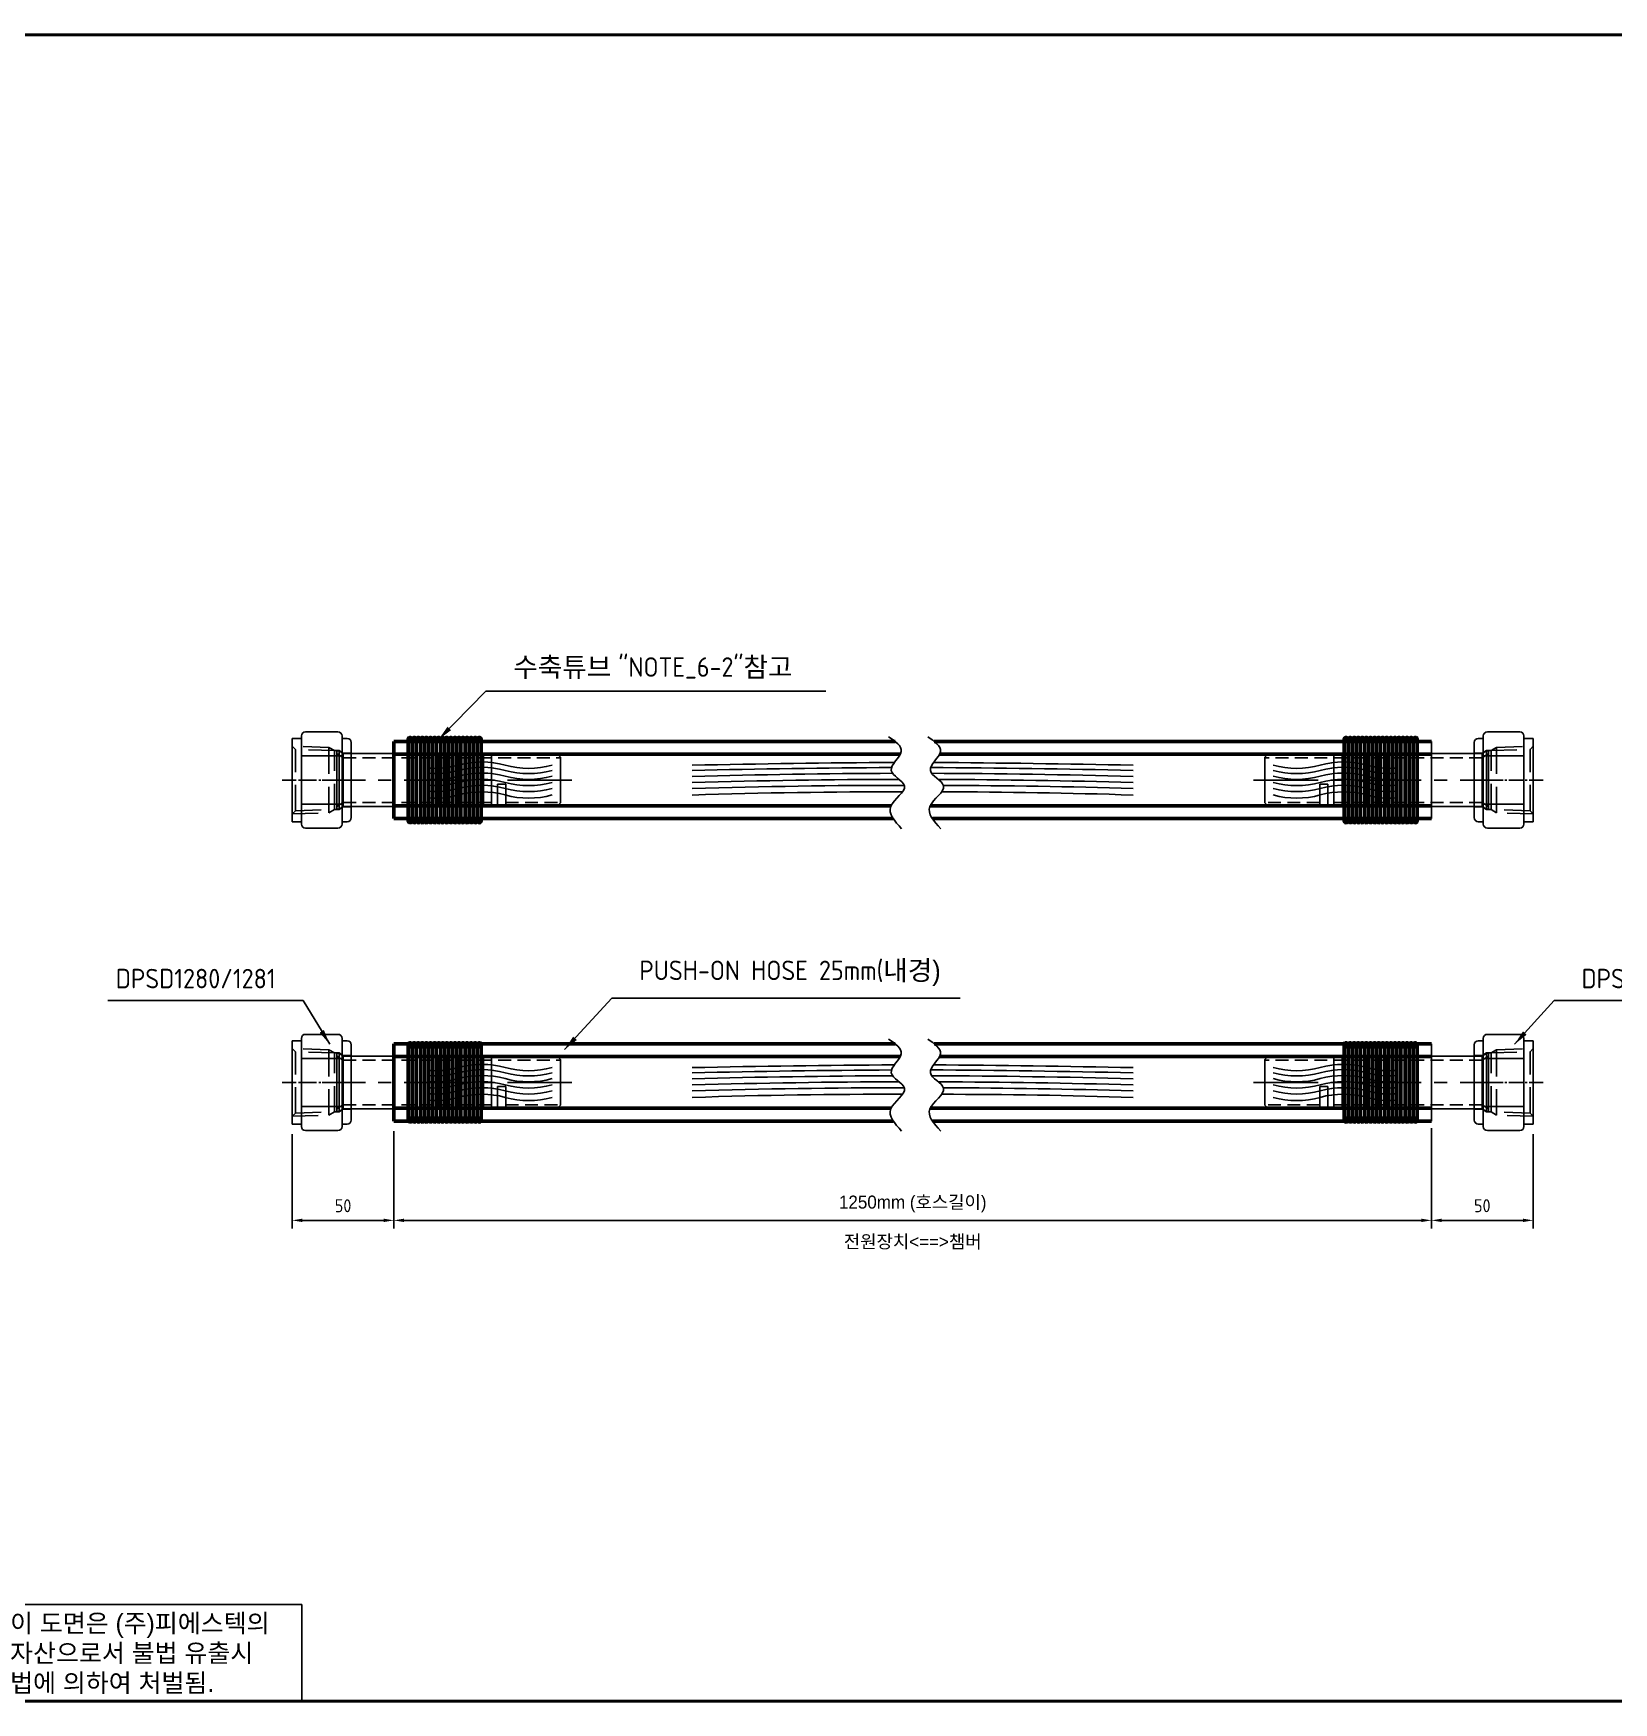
# Model space of a CAD drawing. Header units: millimetres. Extents: x 6089 to 10633, y -545 to 822.
# Drawn here: x 7417 to 8194, y -11 to 811 of the extents above; entities that cross this region are included whole.
import ezdxf
from ezdxf.enums import TextEntityAlignment as Align

# ---------------------------------------------------------------- set-up
doc = ezdxf.new("R2010")
doc.units = ezdxf.units.MM
for name, pattern in [('CENTER', [50.8, 31.75, -6.35, 6.35, -6.35]), ('CENTER1', [10, 7, -1, 1, -1]), ('HIDDEN', [9.525, 6.35, -3.175]), ('HIDDENX2', [19.05, 12.7, -6.35])]:
    doc.linetypes.add(name, pattern=pattern)
doc.layers.add('AM_0', color=7, linetype='Continuous', lineweight=50)
doc.layers.add('FORMAT-1', color=7, linetype='Continuous')
doc.styles.add('h1', font='')
doc.styles.add('HAN', font='')
doc.styles.get("Standard").update_dxf_attribs({"font": 'ISOCP.SHX', "bigfont": 'WHGTXT.SHX'})
doc.styles.get('h1').set_extended_font_data('New Gulim')
doc.styles.get('HAN').set_extended_font_data('GulimChe')
doc.dimstyles.new('PS-2', dxfattribs={"dimscale": 2, "dimtxt": 3.2, "dimasz": 2.5, "dimexe": 2, "dimexo": 2.5, "dimgap": 2, "dimtad": 1, "dimtoh": 1, "dimrnd": 0.05, "dimzin": 12, "dimdsep": 46, "dimtxsty": 'Standard', "dimcen": 0, "dimclrt": 2, "dimazin": 3, "dimtfac": 1, "dimtofl": 0, "dimtmove": 0, "dimatfit": 3, "dimfxl": 0, "dimtolj": 1, "dimtzin": 0, "dimarcsym": 0})
doc.dimstyles.new('PS-3', dxfattribs={"dimscale": 3, "dimtxt": 3.2, "dimasz": 2.5, "dimexe": 2, "dimexo": 2.5, "dimgap": 2, "dimtad": 1, "dimtoh": 1, "dimrnd": 0.05, "dimzin": 12, "dimdsep": 46, "dimtxsty": 'Standard', "dimcen": 0, "dimclrt": 2, "dimazin": 3, "dimtfac": 1, "dimtofl": 0, "dimtmove": 0, "dimatfit": 3, "dimfxl": 0, "dimtolj": 1, "dimtzin": 0, "dimarcsym": 0})

# ---------------------------------------------------------------- blocks, each defined once
blk = doc.blocks.new('*D477')
at = {"color": 0, "lineweight": -2}
for p, q in [((7544.25, 268.94), (7544.25, 222.57)), ((7594.27, 270.44), (7594.27, 222.57)), ((7549.25, 226.57), (7589.27, 226.57))]:
    blk.add_line(p, q, dxfattribs=at)
at = {"color": 0}
for points in [[(7549.25, 227.4), (7549.25, 225.74), (7544.25, 226.57)], [(7589.27, 227.4), (7589.27, 225.74), (7594.27, 226.57)]]:
    blk.add_solid(points, dxfattribs=at)
at = {"layer": 'DEFPOINTS', "color": 0}
for p in [(7544.25, 273.94, 0.15), (7594.27, 275.44, 0.15), (7594.27, 226.57)]:
    blk.add_point(p, dxfattribs=at)
at = {"color": 2, "insert": (7569.26, 233.77), "char_height": 6.4, "attachment_point": 5}
blk.add_mtext('\\A1;50', dxfattribs=at)
blk = doc.blocks.new('*D478')
at = {"color": 0, "lineweight": -2}
for p, q in [((8104.71, 271.94), (8104.71, 222.57)), ((7594.27, 270.44), (7594.27, 222.57)), ((7599.27, 226.57), (8099.71, 226.57))]:
    blk.add_line(p, q, dxfattribs=at)
at = {"color": 0}
for points in [[(7599.27, 227.4), (7599.27, 225.74), (7594.27, 226.57)], [(8099.71, 227.4), (8099.71, 225.74), (8104.71, 226.57)]]:
    blk.add_solid(points, dxfattribs=at)
at = {"layer": 'DEFPOINTS', "color": 0}
for p in [(7594.27, 275.44, 0.15), (8104.71, 276.94, 0.15), (8104.71, 226.57)]:
    blk.add_point(p, dxfattribs=at)
at = {"color": 2, "insert": (7849.49, 234.6), "char_height": 6.4, "attachment_point": 5}
blk.add_mtext('\\A1;{\\fGulim|b0|i0|c0|p50;1250mm \\fGulim|b0|i0|c129|p50;(호스길이)}', dxfattribs=at)
blk = doc.blocks.new('*D479')
at = {"color": 0, "lineweight": -2}
for p, q in [((8104.71, 271.94), (8104.71, 222.57)), ((8154.72, 268.94), (8154.72, 222.57)), ((8109.71, 226.57), (8149.72, 226.57))]:
    blk.add_line(p, q, dxfattribs=at)
at = {"color": 0}
for points in [[(8109.71, 227.4), (8109.71, 225.74), (8104.71, 226.57)], [(8149.72, 227.4), (8149.72, 225.74), (8154.72, 226.57)]]:
    blk.add_solid(points, dxfattribs=at)
at = {"layer": 'DEFPOINTS', "color": 0}
for p in [(8104.71, 276.94, 0.15), (8154.72, 273.94, 0.15), (8154.72, 226.57)]:
    blk.add_point(p, dxfattribs=at)
at = {"color": 2, "insert": (8129.71, 233.77), "char_height": 6.4, "attachment_point": 5}
blk.add_mtext('\\A1;50', dxfattribs=at)
blk = doc.blocks.new('t2')
for p, q in [((0, 23.82), (73.88, 23.82)), ((0, 23.82), (0, 0)), ((73.88, 23.82), (73.88, 0)), ((0, 0), (73.88, 0))]:
    blk.add_line(p, q)
at = {"color": 1, "style": 'h1'}
for s, p in [('이 도면은 (주)피에스텍의', (2.1, 16.94)), ('자산으로서 불법 유출시', (2.1, 9.61)), ('법에 의하여 처벌됨.', (2.1, 2.28))]:
    blk.add_text(s, height=4.5, dxfattribs=at).set_placement(p)
blk = doc.blocks.new('format-2')
at = {"layer": 'FORMAT-1', "color": 7, "const_width": 0.7}
blk.add_lwpolyline([(18, 6), (18, 416), (603, 416), (603, 6)], close=True, dxfattribs=at)
blk.add_blockref('t2', (18, 6))
at = {"style": 'HAN'}
for tag, height, p in [('MODEL-NAME', 3, (574.6, 32.53)), ('PART-NAME', 3, (574.6, 27.29)), ('SCALE', 2.7, (509.31, 27.29)), ('DRA-BY', 3, (449.22, 20.44)), ('CH-BY', 3, (465.71, 20.44)), ('APP-BY', 3, (482.2, 20.44)), ('PART-NO', 3, (574.6, 22.01)), ('DRA-DATE', 2.5, (449.22, 8.48)), ('CH-DATE', 2.5, (465.71, 8.48)), ('APP-DATE', 2.5, (482.2, 8.48)), ('관련업체명', 3, (524.09, 10.29))]:
    blk.add_attdef(tag, text='', height=height, dxfattribs=at).set_placement(p, align=Align.MIDDLE_CENTER)
blk = doc.blocks.new('A$C2CBF475D')
at = {"color": 6}
for p, q in [((-111, 11.25), (-110, 12.25)), ((-111, -11.25), (-111, 11.25)), ((-77, 12.25), (-110, 12.25)), ((-77, 12.25), (-73, 13)), ((-77, 12.25), (-77, -12.25)), ((-73, 13), (-73, -13)), ((-72, 13), (-73, 13)), ((-72, 13), (-72, -13)), ((-66, 12.25), (-72, 12.25)), ((-66, 12.25), (-62, 13)), ((-66, 12.25), (-66, -12.25)), ((-62, 13), (-62, -13)), ((-61, 13), (-62, 13)), ((-61, 13), (-61, -13)), ((-55, 12.25), (-61, 12.25)), ((-55, 12.25), (-51, 13)), ((-55, 12.25), (-55, -12.25)), ((-51, 13), (-51, -13)), ((-50, 13), (-51, 13)), ((-50, 13), (-50, -13)), ((-44, 12.25), (-50, 12.25)), ((-44, 12.25), (-40, 13)), ((-44, -12.25), (-44, 12.25)), ((-40, -13), (-40, 13)), ((-4.08, 13), (-40, 13)), ((-4.08, 12.99), (-2, 14.34)), ((-4.08, -13), (-4.08, 13)), ((-2, 14.34), (-2, -14.34)), ((-2, 14.34), (-1, 14.34)), ((-1, 14.34), (-1, -14.34)), ((-84, -2), (-80, -2)), ((-84, -12.25), (-84, -2)), ((-80, -12.25), (-80, -2)), ((-110, -12.25), (-111, -11.25)), ((-84, -12.25), (-110, -12.25)), ((-80, -12.25), (-77, -12.25)), ((-77, -12.25), (-73, -13)), ((-72, -13), (-73, -13)), ((-66, -12.25), (-72, -12.25)), ((-66, -12.25), (-62, -13)), ((-61, -13), (-62, -13)), ((-55, -12.25), (-61, -12.25)), ((-55, -12.25), (-51, -13)), ((-50, -13), (-51, -13)), ((-44, -12.25), (-50, -12.25)), ((-44, -12.25), (-40, -13)), ((-4.08, -13), (-40, -13)), ((-4.08, -12.99), (-2, -14.34)), ((-2, -14.34), (-1, -14.34))]:
    blk.add_line(p, q, dxfattribs=at)
at = {"color": 2, "linetype": 'HIDDEN'}
for p, q in [((-4.08, 11), (-111, 11)), ((-4.08, 11), (-1, 13)), ((-84, -11), (-111, -11)), ((-4.08, -11), (-77, -11)), ((-4.08, -11), (-1, -13))]:
    blk.add_line(p, q, dxfattribs=at)
at = {"color": 1, "linetype": 'CENTER'}
blk.add_line((-116.57, 0), (6.31, 0), dxfattribs=at)
blk = doc.blocks.new('A$C6E637650')
at = {"color": 230}
for p, q in [((-29, -18.5), (-29, 18.5)), ((-27, 20.5), (-24.5, 20.5)), ((-24.5, -21.67), (-24.5, 21.67)), ((-6.5, 23.67), (-22.5, 23.67)), ((-4.5, -21.67), (-4.5, 21.67)), ((0, 20.5), (-4.5, 20.5)), ((0, -20.5), (0, 20.5)), ((-24.5, 11.84), (-4.5, 11.84)), ((-24.5, -11.84), (-4.5, -11.84)), ((-27, -20.5), (-24.5, -20.5)), ((-6.5, -23.67), (-22.5, -23.67)), ((0, -20.5), (-4.5, -20.5))]:
    blk.add_line(p, q, dxfattribs=at)
at = {"color": 2, "linetype": 'HIDDENX2'}
for p, q in [((-25, 13.21), (-29, 13.21)), ((-25, 13.21), (-23.02, 14.5)), ((-25, 13.21), (-25, -13.21)), ((-20.71, 14.5), (-23.02, 14.5)), ((-18, -16.06), (-18, 16.06)), ((-25, -13.21), (-29, -13.21)), ((-25, -13.21), (-23.02, -14.5)), ((-20.71, -14.5), (-23.02, -14.5))]:
    blk.add_line(p, q, dxfattribs=at)
at = {"color": 1, "linetype": 'CENTER1'}
blk.add_line((5, 0), (-34, 0), dxfattribs=at)
at = {"color": 2, "linetype": 'HIDDENX2'}
for points in [[(-20.71, 14.5), (-18, 16.06), (0, 16.62)], [(0, -16.62), (-1.53, -15.1), (-1.53, 15.1), (0, 16.62)], [(-1.53, -15.1), (-20.71, -14.5), (-20.71, 14.5), (-1.53, 15.1)], [(0, -16.62), (-18, -16.06), (-20.71, -14.5)]]:
    blk.add_lwpolyline(points, dxfattribs=at)
at = {"color": 230}
for centre, start, end in [((-27, 18.5), 90, 180), ((-22.5, 21.67), 90, 180), ((-6.5, 21.67), 360, 90), ((-27, -18.5), 180, 270), ((-22.5, -21.67), 180, 270), ((-6.5, -21.67), 270, 0)]:
    blk.add_arc(centre, 2, start, end, dxfattribs=at)

msp = doc.modelspace()

# ---------------------------------------------------------------- linework, layer by layer
at = {"color": 251}
for p, q in [((8104.707, 424.245, 0), (8104.707, 462.245, 0)), ((8104.707, 275.439, 0), (8104.707, 313.439, 0))]:
    msp.add_line(p, q, dxfattribs=at)
for centre, radius, start, end in [((7637.529, 408.956), 43.171, 74.52415, 105.47585), ((7888.88, -6546.218), 6998.302, 90.3961213, 91.2102931), ((7810.094, -6546.218), 6998.302, 88.7897069, 89.5935383), ((8061.446, 408.956), 43.171, 74.52415, 105.47585), ((7614.49, 492.168), 43.171, 265.053575, 285.47585), ((7614.49, 489.595), 43.171, 265.053575, 285.47585), ((7614.49, 486.709), 43.171, 265.053575, 285.47585), ((7637.529, 406.382), 43.171, 74.52415, 105.47585), ((7637.529, 403.496), 43.171, 74.52415, 105.47585), ((7637.529, 400.454), 43.171, 74.52415, 105.47585), ((7660.568, 492.168), 43.171, 254.52415, 285.47585), ((7660.568, 489.595), 43.171, 254.52415, 285.47585), ((7660.568, 486.709), 43.171, 254.52415, 285.47585), ((7875.174, -5306.563), 5756.075, 90.3594806, 91.3350718), ((7862.691, -4284.331), 4730.958, 90.27969, 91.473193), ((7851.953, -3486.57), 3930.156, 90.133134, 91.616836), ((7823.8, -5306.563), 5756.075, 88.6649282, 89.6564539), ((7836.283, -4284.331), 4730.958, 88.526807, 89.726757), ((7847.022, -3486.57), 3930.156, 88.383164, 89.780735), ((8038.407, 492.168), 43.171, 254.52415, 285.47585), ((8038.407, 489.595), 43.171, 254.52415, 285.47585), ((8038.407, 486.709), 43.171, 254.52415, 285.47585), ((8061.446, 406.382), 43.171, 74.52415, 105.47585), ((8061.446, 403.496), 43.171, 74.52415, 105.47585), ((8061.446, 400.454), 43.171, 74.52415, 105.47585), ((8084.485, 492.168), 43.171, 254.52415, 274.946425), ((8084.485, 489.595), 43.171, 254.52415, 274.946425), ((8084.485, 486.709), 43.171, 254.52415, 274.946425), ((7614.49, 483.667), 43.171, 265.053575, 285.47585), ((7614.49, 480.703), 43.171, 265.053575, 285.47585), ((7614.49, 477.493, 1100.899), 43.171, 265.053575, 285.47585), ((7637.529, 397.491), 43.171, 74.52415, 105.47585), ((7637.529, 394.281), 43.171, 74.52415, 105.47585), ((7660.568, 483.667), 43.171, 254.52415, 285.47585), ((7660.568, 480.703), 43.171, 254.52415, 285.47585), ((7660.568, 477.493), 43.171, 254.52415, 285.47585), ((7843.268, -2896.686), 3337.309, 89.96388, 91.754978), ((7835.363, -2402.784), 2840.197, 89.81609, 91.902693), ((7863.612, -2402.784), 2840.197, 88.097307, 89.997422), ((7855.706, -2896.686), 3337.309, 88.245022, 89.846866), ((8038.407, 483.667), 43.171, 254.52415, 285.47585), ((8038.407, 480.703), 43.171, 254.52415, 285.47585), ((8038.407, 477.493), 43.171, 254.52415, 285.47585), ((8061.446, 397.491), 43.171, 74.52415, 105.47585), ((8061.446, 394.281), 43.171, 74.52415, 105.47585), ((8084.485, 483.667), 43.171, 254.52415, 274.946425), ((8084.485, 480.703), 43.171, 254.52415, 274.946425), ((8084.485, 477.493), 43.171, 254.52415, 274.946425), ((7614.49, 343.363), 43.171, 265.053575, 285.47585), ((7614.49, 340.789), 43.171, 265.053575, 285.47585), ((7614.49, 337.903), 43.171, 265.053575, 285.47585), ((7637.529, 260.151), 43.171, 74.52415, 105.47585), ((7637.529, 257.577), 43.171, 74.52415, 105.47585), ((7637.529, 254.691), 43.171, 74.52415, 105.47585), ((7660.568, 343.363), 43.171, 254.52415, 285.47585), ((7660.568, 340.789), 43.171, 254.52415, 285.47585), ((7660.568, 337.903), 43.171, 254.52415, 285.47585), ((7888.88, -6695.023), 6998.302, 90.3961213, 91.2102931), ((7875.174, -5455.368), 5756.075, 90.3594806, 91.3350718), ((7862.691, -4433.136), 4730.958, 90.27969, 91.473193), ((7823.8, -5455.368), 5756.075, 88.6649282, 89.6564539), ((7836.283, -4433.136), 4730.958, 88.526807, 89.726757), ((7810.094, -6695.023), 6998.302, 88.7897069, 89.5935383), ((8038.407, 343.363), 43.171, 254.52415, 285.47585), ((8038.407, 340.789), 43.171, 254.52415, 285.47585), ((8038.407, 337.903), 43.171, 254.52415, 285.47585), ((8061.446, 260.151), 43.171, 74.52415, 105.47585), ((8061.446, 257.577), 43.171, 74.52415, 105.47585), ((8061.446, 254.691), 43.171, 74.52415, 105.47585), ((8084.485, 343.363), 43.171, 254.52415, 274.946425), ((8084.485, 340.789), 43.171, 254.52415, 274.946425), ((8084.485, 337.903), 43.171, 254.52415, 274.946425), ((7614.49, 334.861), 43.171, 265.053575, 285.47585), ((7614.49, 331.897), 43.171, 265.053575, 285.47585), ((7637.529, 251.649), 43.171, 74.52415, 105.47585), ((7637.529, 248.685), 43.171, 74.52415, 105.47585), ((7637.529, 245.475), 43.171, 74.52415, 105.47585), ((7660.568, 334.861), 43.171, 254.52415, 285.47585), ((7660.568, 331.897), 43.171, 254.52415, 285.47585), ((7851.953, -3635.375), 3930.156, 90.133134, 91.616836), ((7843.268, -3045.491), 3337.309, 89.96388, 91.754978), ((7835.363, -2551.589), 2840.197, 89.81609, 91.902693), ((7847.022, -3635.375), 3930.156, 88.383164, 89.780735), ((7863.612, -2551.589), 2840.197, 88.097307, 89.997422), ((7855.706, -3045.491), 3337.309, 88.245022, 89.846866), ((8038.407, 334.861), 43.171, 254.52415, 285.47585), ((8038.407, 331.897), 43.171, 254.52415, 285.47585), ((8061.446, 251.649), 43.171, 74.52415, 105.47585), ((8061.446, 248.685), 43.171, 74.52415, 105.47585), ((8061.446, 245.475), 43.171, 74.52415, 105.47585), ((8084.485, 334.861), 43.171, 254.52415, 274.946425), ((8084.485, 331.897), 43.171, 254.52415, 274.946425), ((7614.49, 328.688), 43.171, 265.053575, 285.47585), ((7660.568, 328.688), 43.171, 254.52415, 285.47585), ((8038.407, 328.688), 43.171, 254.52415, 285.47585), ((8084.485, 328.688), 43.171, 254.52415, 274.946425)]:
    msp.add_arc(centre, radius, start, end)
for points in [[(7837.631, 464.521, 0), (7843.887, 457.326, 0), (7838.929, 448.013, 0), (7845.421, 440.465, 0), (7838.693, 430.27, 0), (7844.005, 419.301, 0)], [(7856.881, 464.521, 0), (7863.137, 457.326, 0), (7858.179, 448.013, 0), (7864.671, 440.465, 0), (7857.943, 430.27, 0), (7863.255, 419.301, 0)], [(7837.631, 315.715, 0), (7843.887, 308.521, 0), (7838.929, 299.208, 0), (7845.421, 291.659, 0), (7838.693, 281.465, 0), (7844.005, 270.496, 0)], [(7856.881, 315.715, 0), (7863.137, 308.521, 0), (7858.179, 299.208, 0), (7864.671, 291.659, 0), (7857.943, 281.465, 0), (7863.255, 270.496, 0)]]:
    msp.add_spline(points, degree=3, dxfattribs=at)
at = {"layer": 'AM_0', "color": 251, "linetype": 'Continuous'}
for p, q in [((7594.267, 462.245, 0), (7594.267, 424.245, 0)), ((7594.267, 462.245, 0), (7840.817, 462.245, 0)), ((7860.067, 462.245, 0), (8104.707, 462.245, 0)), ((7594.267, 455.945, 0), (7843.403, 455.945, 0)), ((7862.653, 455.945, 0), (8104.707, 455.945, 0)), ((7594.267, 430.545, 0), (7838.809, 430.545, 0)), ((7858.059, 430.545, 0), (8104.707, 430.545, 0)), ((7594.267, 424.245, 0), (7839.932, 424.24, 0)), ((7859.179, 424.245, 0), (8104.707, 424.245, 0)), ((7594.267, 313.439, 0), (7594.267, 275.439, 0)), ((7594.267, 313.439, 0), (7840.817, 313.439, 0)), ((7860.067, 313.439, 0), (8104.707, 313.439, 0)), ((7594.267, 307.139, 0), (7843.403, 307.139, 0)), ((7862.653, 307.139, 0), (8104.707, 307.139, 0)), ((7594.267, 281.739, 0), (7838.809, 281.739, 0)), ((7858.059, 281.739, 0), (8104.707, 281.739, 0)), ((7594.267, 275.439, 0), (7839.932, 275.434, 0)), ((7859.179, 275.439, 0), (8104.707, 275.439, 0))]:
    msp.add_line(p, q, dxfattribs=at)
at = {"layer": 'AM_0', "linetype": 'Continuous'}
for p, q in [((7601.267, 463.245, 0), (7601.267, 423.245, 0)), ((7603.267, 463.245, 0), (7603.267, 423.245, 0)), ((7605.267, 463.245, 0), (7605.267, 423.245, 0)), ((7607.267, 463.245, 0), (7607.267, 423.245, 0)), ((7609.267, 463.245, 0), (7609.267, 423.245, 0)), ((7611.267, 463.245, 0), (7611.267, 423.245, 0)), ((7613.267, 463.245, 0), (7613.267, 423.245, 0)), ((7615.267, 463.245, 0), (7615.267, 423.245, 0)), ((7617.267, 463.245, 0), (7617.267, 423.245, 0)), ((7619.267, 463.245, 0), (7619.267, 423.245, 0)), ((7621.267, 463.245, 0), (7621.267, 423.245, 0)), ((7623.267, 463.245, 0), (7623.267, 423.245, 0)), ((7625.267, 463.245, 0), (7625.267, 423.245, 0)), ((7627.267, 463.245, 0), (7627.267, 423.245, 0)), ((7629.267, 463.245, 0), (7629.267, 423.245, 0)), ((7631.267, 463.245, 0), (7631.267, 423.245, 0)), ((7633.267, 463.245, 0), (7633.267, 423.245, 0)), ((7635.267, 463.245, 0), (7635.267, 423.245, 0)), ((7637.267, 463.245, 0), (7637.267, 423.245, 0)), ((8061.707, 463.245, 0), (8061.707, 423.245, 0)), ((8063.707, 463.245, 0), (8063.707, 423.245, 0)), ((8065.707, 463.245, 0), (8065.707, 423.245, 0)), ((8067.707, 463.245, 0), (8067.707, 423.245, 0)), ((8069.707, 463.245, 0), (8069.707, 423.245, 0)), ((8071.707, 463.245, 0), (8071.707, 423.245, 0)), ((8073.707, 463.245, 0), (8073.707, 423.245, 0)), ((8075.707, 463.245, 0), (8075.707, 423.245, 0)), ((8077.707, 463.245, 0), (8077.707, 423.245, 0)), ((8079.707, 463.245, 0), (8079.707, 423.245, 0)), ((8081.707, 463.245, 0), (8081.707, 423.245, 0)), ((8083.707, 463.245, 0), (8083.707, 423.245, 0)), ((8085.707, 463.245, 0), (8085.707, 423.245, 0)), ((8087.707, 463.245, 0), (8087.707, 423.245, 0)), ((8089.707, 463.245, 0), (8089.707, 423.245, 0)), ((8091.707, 463.245, 0), (8091.707, 423.245, 0)), ((8093.707, 463.245, 0), (8093.707, 423.245, 0)), ((8095.707, 463.245, 0), (8095.707, 423.245, 0)), ((8097.707, 463.245, 0), (8097.707, 423.245, 0)), ((7601.267, 312.939, 0), (7601.267, 275.939, 0)), ((7603.267, 312.939, 0), (7603.267, 275.939, 0)), ((7605.267, 312.939, 0), (7605.267, 275.939, 0)), ((7607.267, 312.939, 0), (7607.267, 275.939, 0)), ((7609.267, 312.939, 0), (7609.267, 275.939, 0)), ((7611.267, 312.939, 0), (7611.267, 275.939, 0)), ((7613.267, 312.939, 0), (7613.267, 275.939, 0)), ((7615.267, 312.939, 0), (7615.267, 275.939, 0)), ((7617.267, 312.939, 0), (7617.267, 275.939, 0)), ((7619.267, 312.939, 0), (7619.267, 275.939, 0)), ((7621.267, 312.939, 0), (7621.267, 275.939, 0)), ((7623.267, 312.939, 0), (7623.267, 275.939, 0)), ((7625.267, 312.939, 0), (7625.267, 275.939, 0)), ((7627.267, 312.939, 0), (7627.267, 275.939, 0)), ((7629.267, 312.939, 0), (7629.267, 275.939, 0)), ((7631.267, 312.939, 0), (7631.267, 275.939, 0)), ((7633.267, 312.939, 0), (7633.267, 275.939, 0)), ((7635.267, 312.939, 0), (7635.267, 275.939, 0)), ((7637.267, 312.939, 0), (7637.267, 275.939, 0)), ((8061.707, 312.939, 0), (8061.707, 275.939, 0)), ((8063.707, 312.939, 0), (8063.707, 275.939, 0)), ((8065.707, 312.939, 0), (8065.707, 275.939, 0)), ((8067.707, 312.939, 0), (8067.707, 275.939, 0)), ((8069.707, 312.939, 0), (8069.707, 275.939, 0)), ((8071.707, 312.939, 0), (8071.707, 275.939, 0)), ((8073.707, 312.939, 0), (8073.707, 275.939, 0)), ((8075.707, 312.939, 0), (8075.707, 275.939, 0)), ((8077.707, 312.939, 0), (8077.707, 275.939, 0)), ((8079.707, 312.939, 0), (8079.707, 275.939, 0)), ((8081.707, 312.939, 0), (8081.707, 275.939, 0)), ((8083.707, 312.939, 0), (8083.707, 275.939, 0)), ((8085.707, 312.939, 0), (8085.707, 275.939, 0)), ((8087.707, 312.939, 0), (8087.707, 275.939, 0)), ((8089.707, 312.939, 0), (8089.707, 275.939, 0)), ((8091.707, 312.939, 0), (8091.707, 275.939, 0)), ((8093.707, 312.939, 0), (8093.707, 275.939, 0)), ((8095.707, 312.939, 0), (8095.707, 275.939, 0)), ((8097.707, 312.939, 0), (8097.707, 275.939, 0))]:
    msp.add_line(p, q, dxfattribs=at)
for centre in [(7602.267, 463.245, 0), (7604.267, 463.245, 0), (7606.267, 463.245, 0), (7608.267, 463.245, 0), (7610.267, 463.245, 0), (7612.267, 463.245, 0), (7614.267, 463.245, 0), (7616.267, 463.245, 0), (7618.267, 463.245, 0), (7620.267, 463.245, 0), (7622.267, 463.245, 0), (7624.267, 463.245, 0), (7626.267, 463.245, 0), (7628.267, 463.245, 0), (7630.267, 463.245, 0), (7632.267, 463.245, 0), (7634.267, 463.245, 0), (7636.267, 463.245, 0), (8062.707, 463.245, 0), (8064.707, 463.245, 0), (8066.707, 463.245, 0), (8068.707, 463.245, 0), (8070.707, 463.245, 0), (8072.707, 463.245, 0), (8074.707, 463.245, 0), (8076.707, 463.245, 0), (8078.707, 463.245, 0), (8080.707, 463.245, 0), (8082.707, 463.245, 0), (8084.707, 463.245, 0), (8086.707, 463.245, 0), (8088.707, 463.245, 0), (8090.707, 463.245, 0), (8092.707, 463.245, 0), (8094.707, 463.245, 0), (8096.707, 463.245, 0), (7602.267, 423.245, 0), (7604.267, 423.245, 0), (7606.267, 423.245, 0), (7608.267, 423.245, 0), (7610.267, 423.245, 0), (7612.267, 423.245, 0), (7614.267, 423.245, 0), (7616.267, 423.245, 0), (7618.267, 423.245, 0), (7620.267, 423.245, 0), (7622.267, 423.245, 0), (7624.267, 423.245, 0), (7626.267, 423.245, 0), (7628.267, 423.245, 0), (7630.267, 423.245, 0), (7632.267, 423.245, 0), (7634.267, 423.245, 0), (7636.267, 423.245, 0), (8062.707, 423.245, 0), (8064.707, 423.245, 0), (8066.707, 423.245, 0), (8068.707, 423.245, 0), (8070.707, 423.245, 0), (8072.707, 423.245, 0), (8074.707, 423.245, 0), (8076.707, 423.245, 0), (8078.707, 423.245, 0), (8080.707, 423.245, 0), (8082.707, 423.245, 0), (8084.707, 423.245, 0), (8086.707, 423.245, 0), (8088.707, 423.245, 0), (8090.707, 423.245, 0), (8092.707, 423.245, 0), (8094.707, 423.245, 0), (8096.707, 423.245, 0), (7602.267, 312.939, 0), (7604.267, 312.939, 0), (7606.267, 312.939, 0), (7608.267, 312.939, 0), (7610.267, 312.939, 0), (7612.267, 312.939, 0), (7614.267, 312.939, 0), (7616.267, 312.939, 0), (7618.267, 312.939, 0), (7620.267, 312.939, 0), (7622.267, 312.939, 0), (7624.267, 312.939, 0), (7626.267, 312.939, 0), (7628.267, 312.939, 0), (7630.267, 312.939, 0), (7632.267, 312.939, 0), (7634.267, 312.939, 0), (7636.267, 312.939, 0), (8062.707, 312.939, 0), (8064.707, 312.939, 0), (8066.707, 312.939, 0), (8068.707, 312.939, 0), (8070.707, 312.939, 0), (8072.707, 312.939, 0), (8074.707, 312.939, 0), (8076.707, 312.939, 0), (8078.707, 312.939, 0), (8080.707, 312.939, 0), (8082.707, 312.939, 0), (8084.707, 312.939, 0), (8086.707, 312.939, 0), (8088.707, 312.939, 0), (8090.707, 312.939, 0), (8092.707, 312.939, 0), (8094.707, 312.939, 0), (8096.707, 312.939, 0), (7602.267, 275.939, 0), (7604.267, 275.939, 0), (7606.267, 275.939, 0), (7608.267, 275.939, 0), (7610.267, 275.939, 0), (7612.267, 275.939, 0), (7614.267, 275.939, 0), (7616.267, 275.939, 0), (7618.267, 275.939, 0), (7620.267, 275.939, 0), (7622.267, 275.939, 0), (7624.267, 275.939, 0), (7626.267, 275.939, 0), (7628.267, 275.939, 0), (7630.267, 275.939, 0), (7632.267, 275.939, 0), (7634.267, 275.939, 0), (7636.267, 275.939, 0), (8062.707, 275.939, 0), (8064.707, 275.939, 0), (8066.707, 275.939, 0), (8068.707, 275.939, 0), (8070.707, 275.939, 0), (8072.707, 275.939, 0), (8074.707, 275.939, 0), (8076.707, 275.939, 0), (8078.707, 275.939, 0), (8080.707, 275.939, 0), (8082.707, 275.939, 0), (8084.707, 275.939, 0), (8086.707, 275.939, 0), (8088.707, 275.939, 0), (8090.707, 275.939, 0), (8092.707, 275.939, 0), (8094.707, 275.939, 0), (8096.707, 275.939, 0)]:
    msp.add_circle(centre, 1, dxfattribs=at)

# ---------------------------------------------------------------- block references
at = {"xscale": 2, "yscale": 2, "zscale": 2}
msp.add_blockref('format-2', (7365.242, -22.042), dxfattribs=at)
at = {"xscale": -1}
for name, p in [('A$C6E637650', (7544.255, 443.244, 0)), ('A$C2CBF475D', (7565.261, 443.244, 0)), ('A$C6E637650', (7544.255, 294.438, 0)), ('A$C2CBF475D', (7565.261, 294.438, 0))]:
    msp.add_blockref(name, p, dxfattribs=at)
for name, p in [('A$C6E637650', (8154.72, 443.244, 0)), ('A$C2CBF475D', (8133.713, 443.244, 0)), ('A$C6E637650', (8154.72, 294.438, 0)), ('A$C2CBF475D', (8133.713, 294.438, 0))]:
    msp.add_blockref(name, p)

# ---------------------------------------------------------------- texts
at = {"color": 2, "char_height": 9.6}
for s, insert, attachment_point in [('{\\fGulim|b0|i0|c129|p50;수축튜브 }"NOTE_6-2"{\\fGulim|b0|i0|c129|p50;참고}', (7653.008, 493.034, 0), 7), ('PUSH-ON HOSE 25mm({\\fGulim|b0|i0|c129|p50;내경)}', (7715.006, 341.902, 0), 7), ('DPSD1280/1281', (7536.07, 340.748, -0.145), 9), ('DPSD1280/1281', (8178.516, 340.748, -0.145), 7)]:
    msp.add_mtext(s, dxfattribs=dict(at, insert=insert, attachment_point=attachment_point))
at = {"color": 1, "insert": (7849.487, 215.768, -0.145), "char_height": 6.4, "attachment_point": 5}
msp.add_mtext('\\A1;{\\fGulim|b0|i0|c129|p50;전원장치<==>챔버}', dxfattribs=at)

# ---------------------------------------------------------------- dimensions: what is measured, and where the dimension line sits
for base, p1, p2, picture, middle in [((7594.267, 226.569, -0.145), (7544.255, 273.938, 0), (7594.267, 275.439, 0), '*D477', (7569.261, 233.769, -0.145)), ((8154.72, 226.569, -0.145), (8104.707, 276.939, 0), (8154.72, 273.938, 0), '*D479', (8129.714, 233.769, -0.145))]:
    dim = msp.add_linear_dim(base=base, p1=p1, p2=p2, dimstyle='PS-2')
    dim.commit()
    dim.dimension.update_dxf_attribs({"geometry": picture, "text_midpoint": middle})
dim = msp.add_linear_dim(base=(8104.707, 226.569, -0.145), p1=(7594.267, 275.439, 0), p2=(8104.707, 276.939, 0), text='{\\fGulim|b0|i0|c0|p50;1250mm \\fGulim|b0|i0|c129|p50;(호스길이)}', dimstyle='PS-2')
dim.commit()
dim.dimension.update_dxf_attribs({"geometry": '*D478', "text_midpoint": (7849.487, 234.596, -0.145)})

# ---------------------------------------------------------------- leaders
at = {"annotation_type": 0, "has_hookline": 1}
for points, hookline_direction, text_width in [([(7616.267, 463.245, 0), (7639.508, 487.034, 0), (7647.008, 487.034, 0)], 0, 153.696), ([(7562.68, 313.188, -0.145), (7549.57, 334.748, -0.145), (7542.07, 334.748, -0.145)], 1, 82.56), ([(7678.266, 310.613, 0), (7701.506, 335.902, 0), (7709.006, 335.902, 0)], 0, 157.8), ([(8145.614, 313.188, -0.145), (8165.016, 334.748, -0.145), (8172.516, 334.748, -0.145)], 0, 82.56)]:
    msp.add_leader(points, dimstyle='PS-3', override={"dimgap": 2, "dimtad": 1}, dxfattribs=dict(at, hookline_direction=hookline_direction, text_width=text_width))

doc.saveas('drawing.dxf')
